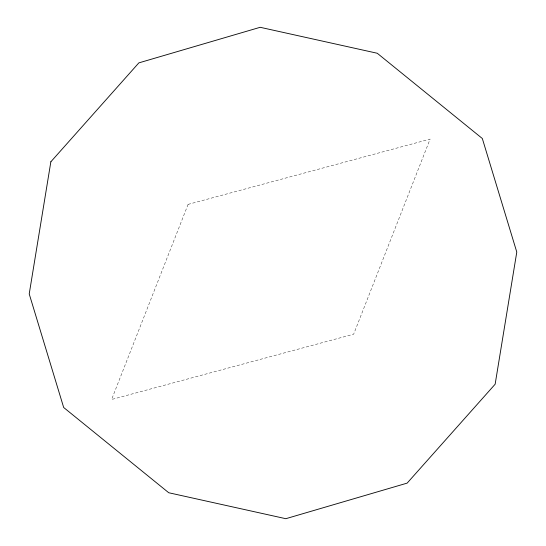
<?xml version="1.0" encoding="UTF-8"?>
<svg xmlns="http://www.w3.org/2000/svg" width="546" height="546" viewBox="0 0 546 546"><rect width="100%" height="100%" fill="white"/><g stroke="black" fill="none" stroke-linecap="round" stroke-linejoin="round"><path stroke-width="0.41" stroke-dasharray="2.73 2.05" d="M188.083 204.388L111.623 399.488L353.644 334.2L430.105 139.1L188.083 204.388"/><path stroke-width="0.82" d="M50.853 161.793L29.218 293.932L63.677 407.493L168.741 492.745L285.824 518.7L407.152 483.121L495.147 384.207L516.782 252.068L482.323 138.507L377.259 53.255L260.176 27.3L138.848 62.879L50.853 161.793"/></g></svg>
